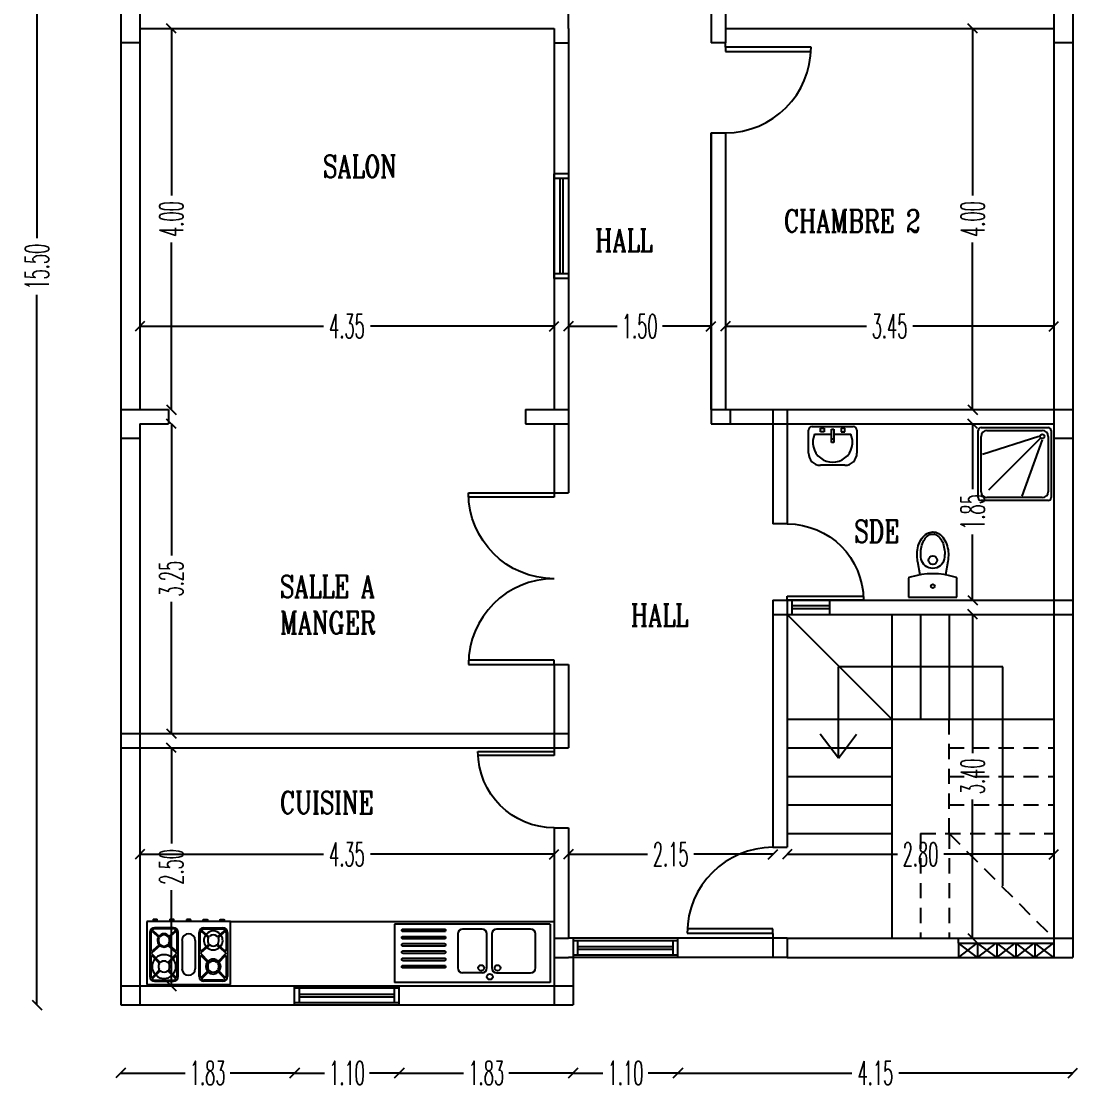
# Model space of a CAD drawing. Extents: x -110 to 3211, y -163 to 893.
# Drawn here: x 177.14 to 188.24, y 97.44 to 108.65 of the extents above; entities that cross this region are included whole.
import ezdxf

# ---------------------------------------------------------------- set-up
doc = ezdxf.new("R2010")
doc.units = 0
doc.header["$LTSCALE"] = 0.8
doc.header["$MEASUREMENT"] = 0
doc.linetypes.add('DASHED', pattern=[0.75, 0.5, -0.25])
doc.layers.get('0').update_dxf_attribs({"color": 5, "linetype": 'CONTINUOUS'})
doc.layers.get('DEFPOINTS').update_dxf_attribs({"linetype": 'CONTINUOUS'})
for name, color, linetype in [('DOOR', 3, 'CONTINUOUS'), ('DRAIN', 2, 'CONTINUOUS'), ('PIPE', 50, 'CONTINUOUS'), ('STR', 5, 'CONTINUOUS'), ('TEXT', 200, 'CONTINUOUS'), ('WALL', 6, 'CONTINUOUS'), ('WIN-PLN', 5, 'CONTINUOUS')]:
    doc.layers.add(name, color=color, linetype=linetype)
doc.styles.add('AYMAN-S', font='romant.shx', dxfattribs={"width": 0.7, "height": 0.15})
doc.styles.add('AYMOONY', font='romant.shx', dxfattribs={"width": 0.5})
doc.styles.add('ROMANT', font='ROMANC.SHX', dxfattribs={"width": 0.75})
doc.dimstyles.new('AYMAN-SIT', dxfattribs={"dimtxt": 0.25, "dimasz": 0.08, "dimexe": 0.18, "dimexo": 0.06, "dimgap": 0.05, "dimtad": 0, "dimzin": 1, "dimdsep": 46, "dimtxsty": 'AYMAN-S', "dimblk1": 'OBLIQUE', "dimblk2": 'OBLIQUE', "dimsah": 1, "dimcen": 0.09, "dimse1": 1, "dimse2": 1, "dimclrd": 256, "dimclre": 256, "dimclrt": 200, "dimadec": 0, "dimazin": 0, "dimtfac": 1, "dimtdec": 4, "dimtix": 1, "dimtmove": 0, "dimatfit": 3, "dimldrblk": 'OBLIQUE', "dimfxl": 1, "dimtolj": 1, "dimtzin": 0, "dimarcsym": 0})

# ---------------------------------------------------------------- blocks, each defined once
blk = doc.blocks.new('_OBLIQUE')
at = {"color": 0, "linetype": 'ByBlock'}
blk.add_line((-0.5, -0.5), (0.5, 0.5), dxfattribs=at)
blk = doc.blocks.new('*D49')
at = {"layer": 'DEFPOINTS', "color": 0, "ltscale": 0.8, "transparency": 16777216}
for p in [(178.388, 101.171), (182.74, 101.171), (178.388, 99.903)]:
    blk.add_point(p, dxfattribs=at)
at = {"layer": 'PIPE', "color": 7, "lineweight": -2, "ltscale": 0.8, "transparency": 16777216}
for p, q in [((178.388, 99.903), (180.318, 99.903)), ((182.74, 99.903), (180.81, 99.903))]:
    blk.add_line(p, q, dxfattribs=at)
at = {"layer": 'PIPE', "color": 7, "lineweight": -2, "ltscale": 0.8, "transparency": 16777216, "xscale": 0.1, "yscale": 0.1, "zscale": 0.1, "rotation": 180}
blk.add_blockref('_OBLIQUE', (178.388, 99.903), dxfattribs=at)
at = {"layer": 'PIPE', "color": 7, "lineweight": -2, "ltscale": 0.8, "transparency": 16777216, "xscale": 0.1, "yscale": 0.1, "zscale": 0.1}
blk.add_blockref('_OBLIQUE', (182.74, 99.903), dxfattribs=at)
at = {"layer": 'PIPE', "color": 7, "ltscale": 0.8, "transparency": 16777216, "insert": (180.564, 99.903), "char_height": 0.25, "attachment_point": 5, "style": 'AYMOONY'}
blk.add_mtext('\\A1;4.35', dxfattribs=at)
blk = doc.blocks.new('*D50')
at = {"layer": 'DEFPOINTS', "color": 0, "ltscale": 0.8, "transparency": 16777216}
for p in [(178.338, 101.021), (178.72, 101.021), (178.338, 98.521)]:
    blk.add_point(p, dxfattribs=at)
at = {"layer": 'PIPE', "color": 7, "lineweight": -2, "ltscale": 0.8, "transparency": 16777216}
for p, q in [((178.72, 101.021), (178.72, 100.015)), ((178.72, 98.521), (178.72, 99.528))]:
    blk.add_line(p, q, dxfattribs=at)
at = {"layer": 'PIPE', "color": 7, "lineweight": -2, "ltscale": 0.8, "transparency": 16777216, "xscale": 0.1, "yscale": 0.1, "zscale": 0.1}
for p, rotation in [((178.72, 101.021), 90), ((178.72, 98.521), 270)]:
    blk.add_blockref('_OBLIQUE', p, dxfattribs=dict(at, rotation=rotation))
at = {"layer": 'PIPE', "color": 7, "ltscale": 0.8, "transparency": 16777216, "insert": (178.72, 99.771), "char_height": 0.25, "attachment_point": 5, "rotation": 90, "style": 'AYMOONY'}
blk.add_mtext('\\A1;2.50', dxfattribs=at)
blk = doc.blocks.new('*D52')
at = {"layer": 'DEFPOINTS', "color": 0, "ltscale": 0.8, "transparency": 16777216}
for p in [(177.308, 113.821), (178.188, 113.821), (178.188, 98.321)]:
    blk.add_point(p, dxfattribs=at)
at = {"layer": 'PIPE', "color": 7, "lineweight": -2, "ltscale": 0.8, "transparency": 16777216}
for p, q in [((177.308, 113.821), (177.308, 106.369)), ((177.308, 98.321), (177.308, 105.774))]:
    blk.add_line(p, q, dxfattribs=at)
at = {"layer": 'PIPE', "color": 7, "lineweight": -2, "ltscale": 0.8, "transparency": 16777216, "xscale": 0.1, "yscale": 0.1, "zscale": 0.1}
for p, rotation in [((177.308, 113.821), 90), ((177.308, 98.321), 270)]:
    blk.add_blockref('_OBLIQUE', p, dxfattribs=dict(at, rotation=rotation))
at = {"layer": 'PIPE', "color": 7, "ltscale": 0.8, "transparency": 16777216, "insert": (177.308, 106.071), "char_height": 0.25, "attachment_point": 5, "rotation": 90, "style": 'AYMOONY'}
blk.add_mtext('\\A1;15.50', dxfattribs=at)
blk = doc.blocks.new('*D53')
at = {"layer": 'DEFPOINTS', "color": 0, "ltscale": 0.8, "transparency": 16777216}
for p in [(188.188, 114.62), (178.188, 99.996), (188.188, 99.996)]:
    blk.add_point(p, dxfattribs=at)
at = {"layer": 'PIPE', "color": 7, "lineweight": -2, "ltscale": 0.8, "transparency": 16777216}
for p, q in [((178.188, 114.62), (182.891, 114.62)), ((188.188, 114.62), (183.485, 114.62))]:
    blk.add_line(p, q, dxfattribs=at)
at = {"layer": 'PIPE', "color": 7, "lineweight": -2, "ltscale": 0.8, "transparency": 16777216, "xscale": 0.1, "yscale": 0.1, "zscale": 0.1, "rotation": 180}
blk.add_blockref('_OBLIQUE', (178.188, 114.62), dxfattribs=at)
at = {"layer": 'PIPE', "color": 7, "lineweight": -2, "ltscale": 0.8, "transparency": 16777216, "xscale": 0.1, "yscale": 0.1, "zscale": 0.1}
blk.add_blockref('_OBLIQUE', (188.188, 114.62), dxfattribs=at)
at = {"layer": 'PIPE', "color": 7, "ltscale": 0.8, "transparency": 16777216, "insert": (183.188, 114.62), "char_height": 0.25, "attachment_point": 5, "style": 'AYMOONY'}
blk.add_mtext('\\A1;10.00', dxfattribs=at)
blk = doc.blocks.new('D')
at = {"layer": 'DOOR', "color": 3}
for p, q in [((0, 1), (0, 0)), ((0.05, 0), (0.05, 0.999)), ((0, 0), (0.05, 0))]:
    blk.add_line(p, q, dxfattribs=at)
blk.add_arc((0, 0), 1, 0, 90, dxfattribs=at)
blk = doc.blocks.new('*D54')
at = {"layer": 'DEFPOINTS', "color": 0, "ltscale": 0.8, "transparency": 16777216}
for p in [(178.72, 108.571), (178.72, 108.571), (178.72, 104.571)]:
    blk.add_point(p, dxfattribs=at)
at = {"layer": 'PIPE', "color": 7, "lineweight": -2, "ltscale": 0.8, "transparency": 16777216}
for p, q in [((178.72, 108.571), (178.72, 106.818)), ((178.72, 104.571), (178.72, 106.325))]:
    blk.add_line(p, q, dxfattribs=at)
at = {"layer": 'PIPE', "color": 7, "lineweight": -2, "ltscale": 0.8, "transparency": 16777216, "xscale": 0.1, "yscale": 0.1, "zscale": 0.1}
for p, rotation in [((178.72, 108.571), 90), ((178.72, 104.571), 270)]:
    blk.add_blockref('_OBLIQUE', p, dxfattribs=dict(at, rotation=rotation))
at = {"layer": 'PIPE', "color": 7, "ltscale": 0.8, "transparency": 16777216, "insert": (178.72, 106.571), "char_height": 0.25, "attachment_point": 5, "rotation": 90, "style": 'AYMOONY'}
blk.add_mtext('\\A1;4.00', dxfattribs=at)
blk = doc.blocks.new('*D55')
at = {"layer": 'DEFPOINTS', "color": 0, "ltscale": 0.8, "transparency": 16777216}
for p in [(184.538, 105.824), (187.988, 105.824), (187.988, 105.446)]:
    blk.add_point(p, dxfattribs=at)
at = {"layer": 'PIPE', "color": 7, "lineweight": -2, "ltscale": 0.8, "transparency": 16777216}
for p, q in [((184.538, 105.446), (186.02, 105.446)), ((187.988, 105.446), (186.507, 105.446))]:
    blk.add_line(p, q, dxfattribs=at)
at = {"layer": 'PIPE', "color": 7, "lineweight": -2, "ltscale": 0.8, "transparency": 16777216, "xscale": 0.1, "yscale": 0.1, "zscale": 0.1, "rotation": 180}
blk.add_blockref('_OBLIQUE', (184.538, 105.446), dxfattribs=at)
at = {"layer": 'PIPE', "color": 7, "lineweight": -2, "ltscale": 0.8, "transparency": 16777216, "xscale": 0.1, "yscale": 0.1, "zscale": 0.1}
blk.add_blockref('_OBLIQUE', (187.988, 105.446), dxfattribs=at)
at = {"layer": 'PIPE', "color": 7, "ltscale": 0.8, "transparency": 16777216, "insert": (186.263, 105.446), "char_height": 0.25, "attachment_point": 5, "style": 'AYMOONY'}
blk.add_mtext('\\A1;3.45', dxfattribs=at)
blk = doc.blocks.new('*D56')
at = {"layer": 'DEFPOINTS', "color": 0, "ltscale": 0.8, "transparency": 16777216}
for p in [(187.135, 108.571), (187.988, 108.571), (188.038, 104.571)]:
    blk.add_point(p, dxfattribs=at)
at = {"layer": 'PIPE', "color": 7, "lineweight": -2, "ltscale": 0.8, "transparency": 16777216}
for p, q in [((187.135, 108.571), (187.135, 106.818)), ((187.135, 104.571), (187.135, 106.325))]:
    blk.add_line(p, q, dxfattribs=at)
at = {"layer": 'PIPE', "color": 7, "lineweight": -2, "ltscale": 0.8, "transparency": 16777216, "xscale": 0.1, "yscale": 0.1, "zscale": 0.1}
for p, rotation in [((187.135, 108.571), 90), ((187.135, 104.571), 270)]:
    blk.add_blockref('_OBLIQUE', p, dxfattribs=dict(at, rotation=rotation))
at = {"layer": 'PIPE', "color": 7, "ltscale": 0.8, "transparency": 16777216, "insert": (187.135, 106.571), "char_height": 0.25, "attachment_point": 5, "rotation": 90, "style": 'AYMOONY'}
blk.add_mtext('\\A1;4.00', dxfattribs=at)
blk = doc.blocks.new('*D58')
at = {"layer": 'DEFPOINTS', "color": 0, "ltscale": 0.8, "transparency": 16777216}
for p in [(182.89, 105.446), (182.89, 105.446), (184.388, 105.446)]:
    blk.add_point(p, dxfattribs=at)
at = {"layer": 'PIPE', "color": 7, "lineweight": -2, "ltscale": 0.8, "transparency": 16777216}
for p, q in [((182.89, 105.446), (183.402, 105.446)), ((184.388, 105.446), (183.877, 105.446))]:
    blk.add_line(p, q, dxfattribs=at)
at = {"layer": 'PIPE', "color": 7, "lineweight": -2, "ltscale": 0.8, "transparency": 16777216, "xscale": 0.1, "yscale": 0.1, "zscale": 0.1, "rotation": 180}
blk.add_blockref('_OBLIQUE', (182.89, 105.446), dxfattribs=at)
at = {"layer": 'PIPE', "color": 7, "lineweight": -2, "ltscale": 0.8, "transparency": 16777216, "xscale": 0.1, "yscale": 0.1, "zscale": 0.1}
blk.add_blockref('_OBLIQUE', (184.388, 105.446), dxfattribs=at)
at = {"layer": 'PIPE', "color": 7, "ltscale": 0.8, "transparency": 16777216, "insert": (183.639, 105.446), "char_height": 0.25, "attachment_point": 5, "style": 'AYMOONY'}
blk.add_mtext('\\A1;1.50', dxfattribs=at)
blk = doc.blocks.new('*D60')
at = {"layer": 'DEFPOINTS', "color": 0, "ltscale": 0.8, "transparency": 16777216}
for p in [(178.388, 105.446), (178.388, 105.446), (182.74, 105.446)]:
    blk.add_point(p, dxfattribs=at)
at = {"layer": 'PIPE', "color": 7, "lineweight": -2, "ltscale": 0.8, "transparency": 16777216}
for p, q in [((178.388, 105.446), (180.318, 105.446)), ((182.74, 105.446), (180.81, 105.446))]:
    blk.add_line(p, q, dxfattribs=at)
at = {"layer": 'PIPE', "color": 7, "lineweight": -2, "ltscale": 0.8, "transparency": 16777216, "xscale": 0.1, "yscale": 0.1, "zscale": 0.1, "rotation": 180}
blk.add_blockref('_OBLIQUE', (178.388, 105.446), dxfattribs=at)
at = {"layer": 'PIPE', "color": 7, "lineweight": -2, "ltscale": 0.8, "transparency": 16777216, "xscale": 0.1, "yscale": 0.1, "zscale": 0.1}
blk.add_blockref('_OBLIQUE', (182.74, 105.446), dxfattribs=at)
at = {"layer": 'PIPE', "color": 7, "ltscale": 0.8, "transparency": 16777216, "insert": (180.564, 105.446), "char_height": 0.25, "attachment_point": 5, "style": 'AYMOONY'}
blk.add_mtext('\\A1;4.35', dxfattribs=at)
blk = doc.blocks.new('*D61')
at = {"layer": 'DEFPOINTS', "color": 0, "ltscale": 0.8, "transparency": 16777216}
for p in [(187.122, 104.421), (187.135, 102.571), (187.184, 102.571)]:
    blk.add_point(p, dxfattribs=at)
at = {"layer": 'PIPE', "color": 7, "lineweight": -2, "ltscale": 0.8, "transparency": 16777216}
for p, q in [((187.135, 104.421), (187.135, 103.734)), ((187.135, 102.571), (187.135, 103.259))]:
    blk.add_line(p, q, dxfattribs=at)
at = {"layer": 'PIPE', "color": 7, "lineweight": -2, "ltscale": 0.8, "transparency": 16777216, "xscale": 0.1, "yscale": 0.1, "zscale": 0.1}
for p, rotation in [((187.135, 104.421), 90), ((187.135, 102.571), 270)]:
    blk.add_blockref('_OBLIQUE', p, dxfattribs=dict(at, rotation=rotation))
at = {"layer": 'PIPE', "color": 7, "ltscale": 0.8, "transparency": 16777216, "insert": (187.135, 103.496), "char_height": 0.25, "attachment_point": 5, "rotation": 90, "style": 'AYMOONY'}
blk.add_mtext('\\A1;1.85', dxfattribs=at)
blk = doc.blocks.new('*D62')
at = {"layer": 'DEFPOINTS', "color": 0, "ltscale": 0.8, "transparency": 16777216}
for p in [(182.89, 99.903), (185.038, 99.903), (185.038, 99.903)]:
    blk.add_point(p, dxfattribs=at)
at = {"layer": 'PIPE', "color": 7, "lineweight": -2, "ltscale": 0.8, "transparency": 16777216}
for p, q in [((182.89, 99.903), (183.721, 99.903)), ((185.038, 99.903), (184.207, 99.903))]:
    blk.add_line(p, q, dxfattribs=at)
at = {"layer": 'PIPE', "color": 7, "lineweight": -2, "ltscale": 0.8, "transparency": 16777216, "xscale": 0.1, "yscale": 0.1, "zscale": 0.1, "rotation": 180}
blk.add_blockref('_OBLIQUE', (182.89, 99.903), dxfattribs=at)
at = {"layer": 'PIPE', "color": 7, "lineweight": -2, "ltscale": 0.8, "transparency": 16777216, "xscale": 0.1, "yscale": 0.1, "zscale": 0.1}
blk.add_blockref('_OBLIQUE', (185.038, 99.903), dxfattribs=at)
at = {"layer": 'PIPE', "color": 7, "ltscale": 0.8, "transparency": 16777216, "insert": (183.964, 99.903), "char_height": 0.25, "attachment_point": 5, "style": 'AYMOONY'}
blk.add_mtext('\\A1;2.15', dxfattribs=at)
blk = doc.blocks.new('*D72')
at = {"layer": 'DEFPOINTS', "color": 0, "ltscale": 0.8, "transparency": 16777216}
for p in [(178.388, 104.421), (178.388, 101.171), (178.72, 101.171)]:
    blk.add_point(p, dxfattribs=at)
at = {"layer": 'PIPE', "color": 7, "lineweight": -2, "ltscale": 0.8, "transparency": 16777216}
for p, q in [((178.72, 104.421), (178.72, 103.04)), ((178.72, 101.171), (178.72, 102.553))]:
    blk.add_line(p, q, dxfattribs=at)
at = {"layer": 'PIPE', "color": 7, "lineweight": -2, "ltscale": 0.8, "transparency": 16777216, "xscale": 0.1, "yscale": 0.1, "zscale": 0.1}
for p, rotation in [((178.72, 104.421), 90), ((178.72, 101.171), 270)]:
    blk.add_blockref('_OBLIQUE', p, dxfattribs=dict(at, rotation=rotation))
at = {"layer": 'PIPE', "color": 7, "ltscale": 0.8, "transparency": 16777216, "insert": (178.72, 102.796), "char_height": 0.25, "attachment_point": 5, "rotation": 90, "style": 'AYMOONY'}
blk.add_mtext('\\A1;3.25', dxfattribs=at)
blk = doc.blocks.new('*D74')
at = {"layer": 'DEFPOINTS', "color": 0, "ltscale": 0.8, "transparency": 16777216}
for p in [(186.888, 102.421), (187.135, 102.421), (186.888, 99.021)]:
    blk.add_point(p, dxfattribs=at)
at = {"layer": 'PIPE', "color": 7, "lineweight": -2, "ltscale": 0.8, "transparency": 16777216}
for p, q in [((187.135, 102.421), (187.135, 100.965)), ((187.135, 99.021), (187.135, 100.478))]:
    blk.add_line(p, q, dxfattribs=at)
at = {"layer": 'PIPE', "color": 7, "lineweight": -2, "ltscale": 0.8, "transparency": 16777216, "xscale": 0.1, "yscale": 0.1, "zscale": 0.1}
for p, rotation in [((187.135, 102.421), 90), ((187.135, 99.021), 270)]:
    blk.add_blockref('_OBLIQUE', p, dxfattribs=dict(at, rotation=rotation))
at = {"layer": 'PIPE', "color": 7, "ltscale": 0.8, "transparency": 16777216, "insert": (187.135, 100.721), "char_height": 0.25, "attachment_point": 5, "rotation": 90, "style": 'AYMOONY'}
blk.add_mtext('\\A1;3.40', dxfattribs=at)
blk = doc.blocks.new('*D75')
at = {"layer": 'DEFPOINTS', "color": 0, "ltscale": 0.8, "transparency": 16777216}
for p in [(185.188, 99.976), (187.988, 99.976), (187.988, 99.903)]:
    blk.add_point(p, dxfattribs=at)
at = {"layer": 'PIPE', "color": 7, "lineweight": -2, "ltscale": 0.8, "transparency": 16777216}
for p, q in [((185.188, 99.903), (186.345, 99.903)), ((187.988, 99.903), (186.832, 99.903))]:
    blk.add_line(p, q, dxfattribs=at)
at = {"layer": 'PIPE', "color": 7, "lineweight": -2, "ltscale": 0.8, "transparency": 16777216, "xscale": 0.1, "yscale": 0.1, "zscale": 0.1, "rotation": 180}
blk.add_blockref('_OBLIQUE', (185.188, 99.903), dxfattribs=at)
at = {"layer": 'PIPE', "color": 7, "lineweight": -2, "ltscale": 0.8, "transparency": 16777216, "xscale": 0.1, "yscale": 0.1, "zscale": 0.1}
blk.add_blockref('_OBLIQUE', (187.988, 99.903), dxfattribs=at)
at = {"layer": 'PIPE', "color": 7, "ltscale": 0.8, "transparency": 16777216, "insert": (186.588, 99.903), "char_height": 0.25, "attachment_point": 5, "style": 'AYMOONY'}
blk.add_mtext('\\A1;2.80', dxfattribs=at)
blk = doc.blocks.new('*D82')
at = {"layer": 'DEFPOINTS', "color": 0, "ltscale": 0.8, "transparency": 16777216}
for p in [(178.188, 98.321), (180.014, 98.321), (180.014, 97.607)]:
    blk.add_point(p, dxfattribs=at)
at = {"layer": 'PIPE', "color": 7, "lineweight": -2, "ltscale": 0.8, "transparency": 16777216}
for p, q in [((178.188, 97.607), (178.864, 97.607)), ((180.014, 97.607), (179.339, 97.607))]:
    blk.add_line(p, q, dxfattribs=at)
at = {"layer": 'PIPE', "color": 7, "lineweight": -2, "ltscale": 0.8, "transparency": 16777216, "xscale": 0.1, "yscale": 0.1, "zscale": 0.1, "rotation": 180}
blk.add_blockref('_OBLIQUE', (178.188, 97.607), dxfattribs=at)
at = {"layer": 'PIPE', "color": 7, "lineweight": -2, "ltscale": 0.8, "transparency": 16777216, "xscale": 0.1, "yscale": 0.1, "zscale": 0.1}
blk.add_blockref('_OBLIQUE', (180.014, 97.607), dxfattribs=at)
at = {"layer": 'PIPE', "color": 7, "ltscale": 0.8, "transparency": 16777216, "insert": (179.101, 97.607), "char_height": 0.25, "attachment_point": 5, "style": 'AYMOONY'}
blk.add_mtext('\\A1;1.83', dxfattribs=at)
blk = doc.blocks.new('*D83')
at = {"layer": 'DEFPOINTS', "color": 0, "ltscale": 0.8, "transparency": 16777216}
for p in [(180.014, 98.321), (181.114, 98.321), (181.114, 97.607)]:
    blk.add_point(p, dxfattribs=at)
at = {"layer": 'PIPE', "color": 7, "lineweight": -2, "ltscale": 0.8, "transparency": 16777216}
for p, q in [((180.014, 97.607), (180.327, 97.607)), ((181.114, 97.607), (180.802, 97.607))]:
    blk.add_line(p, q, dxfattribs=at)
at = {"layer": 'PIPE', "color": 7, "lineweight": -2, "ltscale": 0.8, "transparency": 16777216, "xscale": 0.1, "yscale": 0.1, "zscale": 0.1, "rotation": 180}
blk.add_blockref('_OBLIQUE', (180.014, 97.607), dxfattribs=at)
at = {"layer": 'PIPE', "color": 7, "lineweight": -2, "ltscale": 0.8, "transparency": 16777216, "xscale": 0.1, "yscale": 0.1, "zscale": 0.1}
blk.add_blockref('_OBLIQUE', (181.114, 97.607), dxfattribs=at)
at = {"layer": 'PIPE', "color": 7, "ltscale": 0.8, "transparency": 16777216, "insert": (180.564, 97.607), "char_height": 0.25, "attachment_point": 5, "style": 'AYMOONY'}
blk.add_mtext('\\A1;1.10', dxfattribs=at)
blk = doc.blocks.new('*D84')
at = {"layer": 'DEFPOINTS', "color": 0, "ltscale": 0.8, "transparency": 16777216}
for p in [(181.114, 98.321), (182.94, 98.321), (182.94, 97.607)]:
    blk.add_point(p, dxfattribs=at)
at = {"layer": 'PIPE', "color": 7, "lineweight": -2, "ltscale": 0.8, "transparency": 16777216}
for p, q in [((181.114, 97.607), (181.789, 97.607)), ((182.94, 97.607), (182.264, 97.607))]:
    blk.add_line(p, q, dxfattribs=at)
at = {"layer": 'PIPE', "color": 7, "lineweight": -2, "ltscale": 0.8, "transparency": 16777216, "xscale": 0.1, "yscale": 0.1, "zscale": 0.1, "rotation": 180}
blk.add_blockref('_OBLIQUE', (181.114, 97.607), dxfattribs=at)
at = {"layer": 'PIPE', "color": 7, "lineweight": -2, "ltscale": 0.8, "transparency": 16777216, "xscale": 0.1, "yscale": 0.1, "zscale": 0.1}
blk.add_blockref('_OBLIQUE', (182.94, 97.607), dxfattribs=at)
at = {"layer": 'PIPE', "color": 7, "ltscale": 0.8, "transparency": 16777216, "insert": (182.027, 97.607), "char_height": 0.25, "attachment_point": 5, "style": 'AYMOONY'}
blk.add_mtext('\\A1;1.83', dxfattribs=at)
blk = doc.blocks.new('*D85')
at = {"layer": 'DEFPOINTS', "color": 0, "ltscale": 0.8, "transparency": 16777216}
for p in [(184.04, 98.821), (182.94, 98.321), (184.04, 97.607)]:
    blk.add_point(p, dxfattribs=at)
at = {"layer": 'PIPE', "color": 7, "lineweight": -2, "ltscale": 0.8, "transparency": 16777216}
for p, q in [((182.94, 97.607), (183.252, 97.607)), ((184.04, 97.607), (183.727, 97.607))]:
    blk.add_line(p, q, dxfattribs=at)
at = {"layer": 'PIPE', "color": 7, "lineweight": -2, "ltscale": 0.8, "transparency": 16777216, "xscale": 0.1, "yscale": 0.1, "zscale": 0.1, "rotation": 180}
blk.add_blockref('_OBLIQUE', (182.94, 97.607), dxfattribs=at)
at = {"layer": 'PIPE', "color": 7, "lineweight": -2, "ltscale": 0.8, "transparency": 16777216, "xscale": 0.1, "yscale": 0.1, "zscale": 0.1}
blk.add_blockref('_OBLIQUE', (184.04, 97.607), dxfattribs=at)
at = {"layer": 'PIPE', "color": 7, "ltscale": 0.8, "transparency": 16777216, "insert": (183.49, 97.607), "char_height": 0.25, "attachment_point": 5, "style": 'AYMOONY'}
blk.add_mtext('\\A1;1.10', dxfattribs=at)
blk = doc.blocks.new('*D86')
at = {"layer": 'DEFPOINTS', "color": 0, "ltscale": 0.8, "transparency": 16777216}
for p in [(184.04, 98.821), (188.188, 98.821), (188.188, 97.607)]:
    blk.add_point(p, dxfattribs=at)
at = {"layer": 'PIPE', "color": 7, "lineweight": -2, "ltscale": 0.8, "transparency": 16777216}
for p, q in [((184.04, 97.607), (185.868, 97.607)), ((188.188, 97.607), (186.36, 97.607))]:
    blk.add_line(p, q, dxfattribs=at)
at = {"layer": 'PIPE', "color": 7, "lineweight": -2, "ltscale": 0.8, "transparency": 16777216, "xscale": 0.1, "yscale": 0.1, "zscale": 0.1, "rotation": 180}
blk.add_blockref('_OBLIQUE', (184.04, 97.607), dxfattribs=at)
at = {"layer": 'PIPE', "color": 7, "lineweight": -2, "ltscale": 0.8, "transparency": 16777216, "xscale": 0.1, "yscale": 0.1, "zscale": 0.1}
blk.add_blockref('_OBLIQUE', (188.188, 97.607), dxfattribs=at)
at = {"layer": 'PIPE', "color": 7, "ltscale": 0.8, "transparency": 16777216, "insert": (186.114, 97.607), "char_height": 0.25, "attachment_point": 5, "style": 'AYMOONY'}
blk.add_mtext('\\A1;4.15', dxfattribs=at)

msp = doc.modelspace()

# ---------------------------------------------------------------- linework, layer by layer
for p, q in [((185.41, 104.113), (185.41, 104.355)), ((185.449, 104.394), (185.882, 104.394)), ((185.474, 104.313), (185.653, 104.313)), ((185.538, 104.339), (185.538, 104.377)), ((185.538, 104.377), (185.576, 104.377)), ((185.576, 104.339), (185.538, 104.339)), ((185.576, 104.377), (185.576, 104.339)), ((185.653, 104.364), (185.678, 104.364)), ((185.653, 104.224), (185.653, 104.364)), ((185.678, 104.364), (185.678, 104.224)), ((185.678, 104.313), (185.857, 104.313)), ((185.793, 104.377), (185.755, 104.377)), ((185.755, 104.377), (185.755, 104.339)), ((185.755, 104.339), (185.793, 104.339)), ((185.793, 104.339), (185.793, 104.377)), ((185.92, 104.355), (185.92, 104.113)), ((187.194, 103.647), (187.194, 104.351)), ((187.224, 104.382), (187.928, 104.382)), ((187.286, 104.351), (187.867, 104.351)), ((187.959, 104.351), (187.959, 103.647)), ((185.678, 104.262), (185.653, 104.262)), ((185.678, 104.224), (185.653, 104.224)), ((187.224, 103.708), (187.224, 104.29)), ((187.829, 104.29), (187.24, 104.099)), ((187.844, 104.267), (187.301, 103.724)), ((187.867, 104.252), (187.653, 103.663)), ((187.928, 104.29), (187.928, 103.708)), ((185.793, 103.986), (185.538, 103.986)), ((187.867, 103.647), (187.286, 103.647)), ((187.928, 103.617), (187.224, 103.617)), ((186.558, 102.977), (186.582, 102.835)), ((186.874, 102.977), (186.85, 102.835)), ((186.461, 102.794), (186.461, 102.602)), ((186.971, 102.602), (186.971, 102.794)), ((186.461, 102.602), (186.971, 102.602)), ((178.461, 99.197), (178.461, 98.537)), ((179.341, 99.197), (178.461, 99.197)), ((179.341, 99.197), (182.74, 99.197)), ((179.341, 98.537), (179.341, 99.197)), ((182.697, 99.169), (181.065, 99.169)), ((181.065, 99.169), (181.065, 98.557)), ((182.697, 99.169), (182.697, 98.557)), ((178.494, 99.081), (178.494, 98.619)), ((178.505, 99.08), (178.505, 98.903)), ((178.524, 99.089), (178.586, 99.034)), ((178.527, 99.101), (178.591, 99.044)), ((178.752, 99.12), (178.534, 99.12)), ((178.742, 99.131), (178.544, 99.131)), ((178.694, 99.029), (178.762, 99.089)), ((178.695, 99.044), (178.759, 99.101)), ((178.78, 98.903), (178.78, 99.08)), ((178.791, 98.619), (178.791, 99.081)), ((179.011, 98.619), (179.011, 99.081)), ((179.022, 98.903), (179.022, 99.08)), ((179.103, 99.034), (179.041, 99.089)), ((179.108, 99.044), (179.044, 99.101)), ((179.051, 99.12), (179.269, 99.12)), ((179.061, 99.131), (179.259, 99.131)), ((179.276, 99.101), (179.212, 99.044)), ((179.279, 99.089), (179.217, 99.034)), ((179.297, 99.08), (179.297, 98.903)), ((179.308, 99.081), (179.308, 98.619)), ((181.728, 99.067), (181.728, 98.71)), ((181.983, 99.118), (181.779, 99.118)), ((182.034, 98.71), (182.034, 99.067)), ((182.085, 99.067), (182.085, 98.71)), ((182.493, 99.118), (182.136, 99.118)), ((182.544, 98.71), (182.544, 99.067)), ((178.6, 98.947), (178.516, 98.873)), ((178.591, 98.953), (178.524, 98.894)), ((178.77, 98.873), (178.685, 98.947)), ((178.762, 98.894), (178.695, 98.953)), ((178.832, 98.999), (178.832, 98.702)), ((178.971, 98.999), (178.971, 98.702)), ((179.033, 98.873), (179.117, 98.947)), ((179.041, 98.894), (179.108, 98.953)), ((179.202, 98.947), (179.287, 98.873)), ((179.212, 98.953), (179.279, 98.894)), ((178.505, 98.824), (178.505, 98.624)), ((178.515, 98.857), (178.595, 98.773)), ((178.524, 98.831), (178.589, 98.764)), ((178.691, 98.773), (178.771, 98.857)), ((178.697, 98.764), (178.762, 98.831)), ((178.78, 98.624), (178.78, 98.824)), ((179.022, 98.624), (179.022, 98.824)), ((179.112, 98.773), (179.032, 98.857)), ((179.106, 98.764), (179.041, 98.831)), ((179.288, 98.857), (179.208, 98.773)), ((179.279, 98.831), (179.214, 98.764)), ((179.297, 98.824), (179.297, 98.624)), ((178.595, 98.674), (178.523, 98.599)), ((178.589, 98.684), (178.524, 98.616)), ((178.762, 98.599), (178.691, 98.674)), ((178.762, 98.616), (178.697, 98.684)), ((179.041, 98.616), (179.106, 98.684)), ((179.042, 98.602), (179.112, 98.674)), ((179.208, 98.674), (179.277, 98.602)), ((179.214, 98.684), (179.279, 98.616)), ((181.983, 98.659), (181.779, 98.659)), ((182.136, 98.659), (182.493, 98.659)), ((178.461, 98.537), (179.341, 98.537)), ((178.531, 98.581), (178.754, 98.581)), ((178.544, 98.57), (178.742, 98.57)), ((179.259, 98.581), (179.061, 98.581)), ((179.259, 98.57), (179.061, 98.57)), ((182.697, 98.557), (181.065, 98.557))]:
    msp.add_line(p, q)
for points in [[(186.558, 102.977, -0.118499), (186.565, 103.141, -0.081032), (186.6, 103.216, -0.107012), (186.657, 103.27, -0.137195), (186.716, 103.287, -0.137195), (186.776, 103.27, -0.107012), (186.833, 103.216, -0.081032), (186.868, 103.141, -0.118499), (186.874, 102.977, -0.069003)], [(178.571, 99.202), (178.571, 99.213, 0.414214), (178.566, 99.219), (178.533, 99.219, 0.414214), (178.527, 99.213), (178.527, 99.202)], [(178.747, 99.202), (178.747, 99.213, 0.414214), (178.742, 99.219), (178.709, 99.219, 0.414214), (178.703, 99.213), (178.703, 99.202)], [(178.923, 99.202), (178.923, 99.213, 0.414214), (178.918, 99.219), (178.885, 99.219, 0.414214), (178.879, 99.213), (178.879, 99.202)], [(179.055, 99.202), (179.055, 99.213, -0.414214), (179.061, 99.219), (179.094, 99.219, -0.414214), (179.099, 99.213), (179.099, 99.202)], [(179.231, 99.202), (179.231, 99.213, -0.414214), (179.237, 99.219), (179.27, 99.219, -0.414214), (179.275, 99.213), (179.275, 99.202)]]:
    msp.add_lwpolyline(points, format="xyb")
for points in [[(186.596, 103.002, -0.118499), (186.602, 103.148, -0.081032), (186.632, 103.212, -0.107012), (186.677, 103.254, -0.137195), (186.716, 103.265, -0.137195), (186.755, 103.254, -0.107012), (186.8, 103.212, -0.081032), (186.83, 103.148, -0.118499), (186.836, 103.002, -0.820787)], [(181.151, 99.092, -0.414214), (181.141, 99.102), (181.141, 99.107, -0.414214), (181.151, 99.118), (181.59, 99.118, -0.414214), (181.6, 99.107), (181.6, 99.102, -0.414214), (181.59, 99.092)], [(181.151, 99.016, -0.414214), (181.141, 99.026), (181.141, 99.031, -0.414214), (181.151, 99.041), (181.59, 99.041, -0.414214), (181.6, 99.031), (181.6, 99.026, -0.414214), (181.59, 99.016)], [(181.151, 98.939, -0.414214), (181.141, 98.949), (181.141, 98.954, -0.414214), (181.151, 98.965), (181.59, 98.965, -0.414214), (181.6, 98.954), (181.6, 98.949, -0.414214), (181.59, 98.939)], [(181.151, 98.863, -0.414214), (181.141, 98.873), (181.141, 98.878, -0.414214), (181.151, 98.888), (181.59, 98.888, -0.414214), (181.6, 98.878), (181.6, 98.873, -0.414214), (181.59, 98.863)], [(181.151, 98.786, -0.414214), (181.141, 98.796), (181.141, 98.801, -0.414214), (181.151, 98.812), (181.59, 98.812, -0.414214), (181.6, 98.801), (181.6, 98.796, -0.414214), (181.59, 98.786)], [(181.151, 98.71, -0.414214), (181.141, 98.72), (181.141, 98.725, -0.414214), (181.151, 98.735), (181.59, 98.735, -0.414214), (181.6, 98.725), (181.6, 98.72, -0.414214), (181.59, 98.71)]]:
    msp.add_lwpolyline(points, format="xyb", close=True)
for points in [[(178.527, 99.202), (178.571, 99.202)], [(178.538, 99.202), (178.538, 99.197)], [(178.56, 99.202), (178.56, 99.197)], [(178.703, 99.202), (178.747, 99.202)], [(178.714, 99.202), (178.714, 99.197)], [(178.736, 99.202), (178.736, 99.197)], [(178.879, 99.202), (178.923, 99.202)], [(178.89, 99.202), (178.89, 99.197)], [(178.912, 99.202), (178.912, 99.197)], [(179.099, 99.202), (179.055, 99.202)], [(179.066, 99.202), (179.066, 99.197)], [(179.088, 99.202), (179.088, 99.197)], [(179.275, 99.202), (179.231, 99.202)], [(179.242, 99.202), (179.242, 99.197)], [(179.264, 99.202), (179.264, 99.197)]]:
    msp.add_lwpolyline(points)
for centre, radius in [((187.867, 104.29), 0.023), ((186.718, 102.99), 0.045), ((186.718, 102.717), 0.02), ((181.973, 98.71), 0.0306), ((182.146, 98.71), 0.0306), ((182.064, 98.618), 0.0306)]:
    msp.add_circle(centre, radius)
for centre, radius, start, end in [((185.449, 104.355), 0.0382, 90, 180), ((185.665, 104.228), 0.209, 156.067, 23.933), ((185.882, 104.355), 0.0382, 0, 90), ((187.224, 104.351), 0.0306, 90, 180), ((187.286, 104.29), 0.0612, 90, 180), ((187.867, 104.29), 0.0612, 0, 90), ((187.928, 104.351), 0.0306, 0, 90), ((185.538, 104.113), 0.127, 180, 270), ((185.793, 104.113), 0.127, 270, 0), ((187.224, 103.647), 0.0306, 180, 270), ((187.286, 103.708), 0.0612, 180, 270), ((187.867, 103.708), 0.0612, 270, 0), ((187.928, 103.647), 0.0306, 270, 0), ((186.48, 102.794), 0.0185, 90.0033, 180.0033), ((186.716, 102.059), 0.789, 72.57, 107.4367), ((186.953, 102.794), 0.0185, 0.0033, 90.0033), ((178.544, 99.081), 0.0495, 90, 180), ((178.516, 99.08), 0.011, 48.7535, 180), ((178.534, 99.109), 0.011, 90, 228.7535), ((178.643, 98.999), 0.0696, 41.2465, 138.7535), ((178.598, 99.052), 0.011, 228.7535, 309.6808), ((178.643, 98.999), 0.0588, 50.3192, 129.6808), ((178.687, 99.052), 0.011, 230.3192, 311.2465), ((178.742, 99.081), 0.0495, 0, 90), ((178.752, 99.109), 0.011, 311.2465, 90), ((178.769, 99.08), 0.011, 0, 131.2465), ((178.901, 98.999), 0.0696, 360, 180), ((179.061, 99.081), 0.0495, 90, 180), ((179.033, 99.08), 0.011, 48.7535, 180), ((179.051, 99.109), 0.011, 90, 228.7535), ((179.16, 98.999), 0.099, 145.1329, 221.2465), ((179.16, 98.999), 0.099, 41.2465, 138.7535), ((179.115, 99.052), 0.011, 228.7535, 309.6808), ((179.16, 98.999), 0.0588, 50.3192, 129.6808), ((179.204, 99.052), 0.011, 230.3192, 311.2465), ((179.16, 98.999), 0.099, 318.7535, 34.8671), ((179.259, 99.081), 0.0495, 0, 90), ((179.269, 99.109), 0.011, 311.2465, 90), ((179.286, 99.08), 0.011, 0, 131.2465), ((181.779, 99.067), 0.051, 90, 180), ((181.983, 99.067), 0.051, 0, 90), ((182.136, 99.067), 0.051, 90, 180), ((182.493, 99.067), 0.051, 0, 90), ((178.643, 98.999), 0.0696, 147.851, 221.2465), ((178.643, 98.999), 0.0588, 157.137, 212.1738), ((178.579, 99.026), 0.011, 337.137, 48.7535), ((178.584, 98.962), 0.011, 311.2465, 32.1738), ((178.643, 98.999), 0.0696, 230.3439, 309.6561), ((178.608, 98.939), 0.011, 59.6299, 131.2465), ((178.643, 98.999), 0.0588, 239.6299, 300.3701), ((178.678, 98.939), 0.011, 48.7535, 120.3701), ((178.702, 98.962), 0.011, 147.8262, 228.7535), ((178.643, 98.999), 0.0588, 327.8262, 30.4566), ((178.643, 98.999), 0.0696, 318.7535, 32.149), ((179.16, 98.999), 0.0588, 157.137, 212.1738), ((179.096, 99.026), 0.011, 337.137, 48.7535), ((179.101, 98.962), 0.011, 311.2465, 32.1738), ((179.125, 98.939), 0.011, 59.6299, 131.2465), ((179.16, 98.999), 0.0588, 239.6299, 300.3701), ((179.195, 98.939), 0.011, 48.7535, 120.3701), ((179.219, 98.962), 0.011, 147.8262, 228.7535), ((179.16, 98.999), 0.0588, 327.8262, 22.863), ((179.224, 99.026), 0.011, 131.2465, 202.863), ((178.516, 98.903), 0.011, 180, 311.2465), ((178.516, 98.824), 0.011, 43.848, 180), ((178.523, 98.864), 0.011, 131.2465, 223.848), ((178.643, 98.724), 0.125, 46.152, 133.848), ((178.769, 98.903), 0.011, 228.7535, 0), ((178.769, 98.824), 0.011, 0, 136.152), ((178.763, 98.864), 0.011, 316.152, 48.7535), ((179.033, 98.903), 0.011, 180, 311.2465), ((179.033, 98.824), 0.011, 43.848, 180), ((179.04, 98.864), 0.011, 131.2465, 223.848), ((179.16, 98.999), 0.099, 227.6258, 312.3742), ((179.286, 98.903), 0.011, 228.7535, 0), ((179.286, 98.824), 0.011, 0, 136.152), ((179.28, 98.864), 0.011, 316.152, 48.7535), ((178.643, 98.724), 0.125, 138.9063, 221.0937), ((178.643, 98.724), 0.0588, 152.2314, 207.7686), ((178.581, 98.756), 0.011, 332.2314, 43.848), ((178.603, 98.781), 0.011, 223.848, 304.7753), ((178.643, 98.724), 0.0588, 55.2247, 124.7753), ((178.683, 98.781), 0.011, 235.2247, 316.152), ((178.705, 98.756), 0.011, 136.152, 207.7686), ((178.643, 98.724), 0.0588, 332.2314, 27.7686), ((178.643, 98.724), 0.125, 318.9063, 41.0937), ((179.16, 98.724), 0.0779, 141.9646, 218.0354), ((179.16, 98.724), 0.0588, 152.2314, 207.7686), ((179.16, 98.724), 0.0779, 46.152, 133.848), ((179.098, 98.756), 0.011, 332.2314, 43.848), ((179.12, 98.781), 0.011, 223.848, 304.7753), ((179.16, 98.724), 0.0588, 55.2247, 124.7753), ((179.2, 98.781), 0.011, 235.2247, 316.152), ((179.222, 98.756), 0.011, 136.152, 207.7686), ((179.16, 98.724), 0.0588, 332.2314, 27.7686), ((179.16, 98.724), 0.0779, 321.9646, 38.0354), ((181.779, 98.71), 0.051, 180, 270), ((181.983, 98.71), 0.051, 270, 0), ((182.136, 98.71), 0.051, 180, 270), ((182.493, 98.71), 0.051, 270, 0), ((178.544, 98.619), 0.0495, 180, 270), ((178.516, 98.624), 0.011, 180, 316.152), ((178.531, 98.592), 0.011, 136.152, 270), ((178.643, 98.724), 0.125, 226.152, 313.848), ((178.581, 98.691), 0.011, 316.152, 27.7686), ((178.603, 98.667), 0.011, 55.2247, 136.152), ((178.643, 98.724), 0.0588, 235.2247, 304.7753), ((178.683, 98.667), 0.011, 43.848, 124.7753), ((178.705, 98.691), 0.011, 152.2314, 223.848), ((178.742, 98.619), 0.0495, 270, 0), ((178.754, 98.592), 0.011, 270, 43.848), ((178.769, 98.624), 0.011, 223.848, 0), ((178.901, 98.702), 0.0696, 180, 360), ((179.061, 98.619), 0.0495, 180, 270), ((179.033, 98.624), 0.011, 180, 316.152), ((179.05, 98.594), 0.011, 136.152, 247.4864), ((179.098, 98.691), 0.011, 316.152, 27.7686), ((179.16, 98.724), 0.0779, 226.152, 313.848), ((179.12, 98.667), 0.011, 55.2247, 136.152), ((179.16, 98.724), 0.0588, 235.2247, 304.7753), ((179.2, 98.667), 0.011, 43.848, 124.7753), ((179.222, 98.691), 0.011, 152.2314, 223.848), ((179.259, 98.619), 0.0495, 270, 0), ((179.269, 98.594), 0.011, 292.5136, 43.848), ((179.286, 98.624), 0.011, 223.848, 0), ((179.061, 98.619), 0.0385, 247.4864, 270), ((179.259, 98.619), 0.0385, 270, 292.5136)]:
    msp.add_arc(centre, radius, start, end)
at = {"layer": 'DOOR', "ltscale": 0.8}
for p, q in [((184.538, 108.376), (184.538, 108.421)), ((185.038, 99.071), (185.038, 99.021))]:
    msp.add_line(p, q, dxfattribs=at)
at = {"layer": 'DRAIN', "color": 7, "ltscale": 0.8}
for p, q in [((186.988, 98.971), (186.988, 99.021)), ((186.988, 98.821), (187.183, 98.971)), ((187.188, 98.821), (186.988, 98.971)), ((186.988, 98.971), (187.988, 98.971)), ((187.188, 98.821), (187.383, 98.971)), ((187.388, 98.821), (187.188, 98.971)), ((187.388, 98.821), (187.583, 98.971)), ((187.588, 98.821), (187.388, 98.971)), ((187.588, 98.821), (187.783, 98.971)), ((187.788, 98.821), (187.588, 98.971)), ((187.788, 98.821), (187.983, 98.971)), ((187.988, 98.821), (187.788, 98.971))]:
    msp.add_line(p, q, dxfattribs=at)
at = {"layer": 'PIPE', "color": 7, "ltscale": 0.8}
for p, q in [((187.452, 101.871), (185.725, 101.871)), ((185.725, 100.913), (185.725, 101.871)), ((187.452, 99.571), (187.452, 101.871)), ((185.725, 100.913), (185.533, 101.164)), ((185.725, 100.913), (185.917, 101.164))]:
    msp.add_line(p, q, dxfattribs=at)
at = {"layer": 'STR', "color": 252}
for p, q in [((185.188, 102.421), (186.288, 101.321)), ((186.288, 102.421), (186.288, 100.121)), ((186.588, 102.421), (186.588, 101.321)), ((186.888, 102.421), (186.888, 101.321)), ((185.188, 101.321), (186.288, 101.321)), ((186.288, 101.321), (187.988, 101.321)), ((185.188, 101.021), (186.288, 101.021)), ((185.188, 100.721), (186.288, 100.721)), ((185.188, 100.421), (186.288, 100.421)), ((185.188, 100.121), (186.288, 100.121)), ((186.288, 100.121), (186.288, 99.021))]:
    msp.add_line(p, q, dxfattribs=at)
at = {"layer": 'STR', "color": 252, "linetype": 'DASHED', "ltscale": 0.4}
for p, q in [((186.888, 100.121), (186.888, 101.321)), ((186.888, 101.021), (187.988, 101.021)), ((186.888, 100.721), (187.988, 100.721)), ((186.888, 100.421), (187.988, 100.421)), ((186.588, 100.121), (187.988, 100.121)), ((186.588, 100.121), (186.588, 99.021)), ((186.888, 100.121), (186.888, 99.021)), ((186.888, 100.121), (187.988, 99.021))]:
    msp.add_line(p, q, dxfattribs=at)
at = {"layer": 'WALL'}
for p, q in [((178.188, 113.821), (178.188, 98.321)), ((178.188, 113.821), (178.188, 99.996)), ((178.388, 113.821), (178.388, 104.571)), ((187.988, 113.821), (187.988, 103.471)), ((188.188, 113.821), (188.188, 103.471)), ((182.89, 108.571), (182.89, 108.721)), ((184.388, 108.721), (184.388, 108.421)), ((184.538, 108.721), (184.538, 108.421)), ((178.388, 108.571), (182.74, 108.571)), ((182.74, 108.571), (182.74, 108.421)), ((182.74, 108.571), (182.74, 108.421)), ((182.89, 108.571), (182.89, 108.421)), ((184.538, 108.571), (187.988, 108.571)), ((178.388, 108.421), (178.188, 108.421)), ((182.74, 108.421), (182.74, 104.571)), ((182.74, 108.421), (182.89, 108.421)), ((182.89, 108.421), (182.89, 104.421)), ((184.538, 108.421), (184.388, 108.421)), ((188.188, 108.421), (187.988, 108.421)), ((184.388, 107.476), (184.388, 104.571)), ((184.388, 104.571), (184.388, 107.476)), ((184.388, 107.476), (184.538, 107.476)), ((184.538, 107.476), (184.538, 104.571)), ((184.538, 107.476), (184.538, 104.571)), ((182.89, 107.046), (182.74, 107.046)), ((182.89, 105.946), (182.74, 105.946)), ((178.188, 104.571), (178.688, 104.571)), ((178.188, 104.571), (178.388, 104.571)), ((178.688, 104.571), (178.688, 104.421)), ((182.44, 104.571), (182.44, 104.421)), ((182.44, 104.571), (182.89, 104.571)), ((184.388, 104.571), (184.388, 104.421)), ((184.388, 104.571), (188.188, 104.571)), ((184.588, 104.571), (184.588, 104.421)), ((185.038, 104.571), (185.038, 103.371)), ((185.188, 104.571), (185.188, 103.371)), ((178.388, 104.421), (178.688, 104.421)), ((178.388, 104.421), (178.388, 98.321)), ((182.44, 104.421), (182.89, 104.421)), ((182.74, 104.421), (182.74, 103.696)), ((182.89, 104.421), (182.89, 103.696)), ((184.388, 104.421), (187.988, 104.421)), ((178.188, 104.271), (178.388, 104.271)), ((187.988, 104.271), (188.188, 104.271)), ((182.74, 103.696), (182.89, 103.696)), ((187.988, 103.471), (187.988, 98.971)), ((188.188, 103.471), (188.188, 98.821)), ((185.188, 103.371), (185.038, 103.371)), ((185.038, 102.571), (188.188, 102.571)), ((185.038, 102.571), (185.038, 99.976)), ((185.188, 102.571), (185.188, 99.976)), ((185.038, 102.421), (188.188, 102.421)), ((182.74, 101.896), (182.89, 101.896)), ((182.74, 101.896), (182.74, 101.171)), ((182.89, 101.896), (182.89, 101.171)), ((178.188, 101.171), (182.89, 101.171)), ((182.74, 101.171), (182.74, 100.941)), ((182.89, 101.171), (182.89, 101.021)), ((178.188, 101.021), (182.89, 101.021)), ((182.74, 100.181), (182.89, 100.181)), ((182.74, 100.181), (182.74, 98.321)), ((182.89, 100.181), (182.89, 99.021)), ((185.038, 99.976), (185.188, 99.976)), ((182.74, 99.021), (182.89, 99.021)), ((185.038, 99.021), (182.89, 99.021)), ((182.94, 99.021), (182.94, 98.321)), ((184.04, 98.821), (184.04, 99.021)), ((185.188, 99.021), (185.038, 99.021)), ((185.038, 99.021), (185.038, 98.821)), ((185.188, 99.021), (188.188, 99.021)), ((185.188, 99.021), (185.188, 98.821)), ((187.988, 98.971), (187.988, 98.821)), ((182.74, 98.821), (182.89, 98.821)), ((182.74, 98.821), (182.89, 98.821)), ((185.038, 98.821), (182.89, 98.821)), ((185.188, 98.821), (185.038, 98.821)), ((185.188, 98.821), (188.038, 98.821)), ((188.038, 98.821), (188.188, 98.821)), ((188.038, 98.821), (188.188, 98.821)), ((188.038, 98.821), (188.188, 98.821)), ((178.188, 98.521), (182.94, 98.521)), ((180.014, 98.321), (180.014, 98.521)), ((181.114, 98.321), (181.114, 98.521)), ((178.188, 98.321), (182.94, 98.321))]:
    msp.add_line(p, q, dxfattribs=at)
at = {"layer": 'WALL', "color": 7}
for p, q in [((186.988, 98.971), (186.988, 98.821)), ((187.188, 98.971), (187.188, 98.821)), ((187.388, 98.971), (187.388, 98.821)), ((187.588, 98.971), (187.588, 98.821)), ((187.788, 98.971), (187.788, 98.821))]:
    msp.add_line(p, q, dxfattribs=at)
at = {"layer": 'WIN-PLN', "ltscale": 0.8}
for p, q in [((182.74, 105.946), (182.74, 107.046)), ((182.89, 106.996), (182.74, 106.996)), ((182.8, 106.996), (182.8, 105.996)), ((182.83, 106.996), (182.83, 105.996)), ((182.89, 107.046), (182.89, 105.946)), ((182.89, 105.996), (182.74, 105.996)), ((185.238, 102.571), (185.238, 102.421)), ((185.631, 102.571), (185.631, 102.421)), ((185.631, 102.511), (185.238, 102.511)), ((185.631, 102.481), (185.238, 102.481)), ((184.04, 98.996), (182.94, 98.996)), ((182.99, 98.846), (182.99, 98.996)), ((182.99, 98.936), (183.99, 98.936)), ((183.99, 98.846), (183.99, 98.996)), ((182.94, 98.846), (184.04, 98.846)), ((182.99, 98.906), (183.99, 98.906)), ((181.114, 98.496), (180.014, 98.496)), ((180.064, 98.346), (180.064, 98.496)), ((181.064, 98.346), (181.064, 98.496)), ((180.064, 98.436), (181.064, 98.436)), ((180.064, 98.406), (181.064, 98.406)), ((180.014, 98.346), (181.114, 98.346))]:
    msp.add_line(p, q, dxfattribs=at)

# ---------------------------------------------------------------- block references
at = {"layer": 'DOOR', "ltscale": 0.8}
for p, xscale, yscale, zscale, rotation in [((184.538, 108.376), 0.9000000000000057, 0.9000000000000057, 0.9000000000000057, 270.0000000000019), ((182.74, 103.696), -0.9000000000000057, 0.9000000000000057, 0.9, 90), ((185.188, 102.571), -0.799999999999983, 0.8000000000000114, 0.8, 270), ((182.74, 101.896), 0.9000000000000057, 0.9000000000000057, 0.9000000000000057, 90), ((182.74, 100.981), -0.799999999999983, 0.8000000000000114, 0.8, 90), ((185.038, 99.076), 0.9000000000000057, 0.9000000000000057, 0.9000000000000057, 90)]:
    msp.add_blockref('D', p, dxfattribs=dict(at, xscale=xscale, yscale=yscale, zscale=zscale, rotation=rotation))

# ---------------------------------------------------------------- texts
at = {"layer": 'TEXT', "color": 7, "ltscale": 61, "style": 'ROMANT', "width": 0.75}
for s, p in [('SALON', (180.313, 107.008)), ('CHAMBRE 2', (185.154, 106.435)), ('HALL', (183.171, 106.23)), ('SDE', (185.892, 103.177)), ('SALLE A', (179.86, 102.597)), ('HALL', (183.546, 102.296)), ('MANGER', (179.86, 102.217)), ('CUISINE', (179.86, 100.329))]:
    msp.add_text(s, height=0.2334, dxfattribs=at).set_placement(p)

# ---------------------------------------------------------------- dimensions: what is measured, and where the dimension line sits
at = {"layer": 'PIPE', "ltscale": 0.8}
for base, p1, p2, angle, override, picture, middle in [((188.188, 114.62), (178.188, 99.996), (188.188, 99.996), 0, {"dimasz": 0.1, "dimexe": 0.006, "dimtxsty": 'AYMOONY', "dimclrd": 7, "dimclrt": 7, "dimtdec": 2}, '*D53', (183.188, 114.62)), ((177.308, 113.821), (178.188, 98.321), (178.188, 113.821), 270, {"dimasz": 0.1, "dimexe": 0.006, "dimtxsty": 'AYMOONY', "dimclrd": 7, "dimclrt": 7, "dimtdec": 2}, '*D52', (177.308, 106.071)), ((178.72, 108.571), (178.72, 104.571), (178.72, 108.571), 270, {"dimasz": 0.1, "dimexe": 0.006, "dimtxsty": 'AYMOONY', "dimclrd": 7, "dimclrt": 7, "dimtdec": 2}, '*D54', (178.72, 106.571)), ((187.135, 108.571), (188.038, 104.571), (187.988, 108.571), 270, {"dimasz": 0.1, "dimexe": 0.006, "dimtxsty": 'AYMOONY', "dimclrd": 7, "dimclrt": 7, "dimtdec": 2}, '*D56', (187.135, 106.571)), ((187.988, 105.446), (184.538, 105.824), (187.988, 105.824), 0, {"dimasz": 0.1, "dimexe": 0.006, "dimtxsty": 'AYMOONY', "dimclrd": 7, "dimclrt": 7, "dimtdec": 2}, '*D55', (186.263, 105.446)), ((178.388, 105.446), (182.74, 105.446), (178.388, 105.446), 0, {"dimasz": 0.1, "dimexe": 0.006, "dimtxsty": 'AYMOONY', "dimclrd": 7, "dimclrt": 7, "dimtdec": 2}, '*D60', (180.564, 105.446)), ((182.89, 105.446), (184.388, 105.446), (182.89, 105.446), 0, {"dimasz": 0.1, "dimexe": 0.006, "dimtxsty": 'AYMOONY', "dimclrd": 7, "dimclrt": 7, "dimtdec": 2}, '*D58', (183.639, 105.446)), ((178.72, 101.171), (178.388, 104.421), (178.388, 101.171), 90, {"dimasz": 0.1, "dimexe": 0.006, "dimtxsty": 'AYMOONY', "dimclrd": 7, "dimclrt": 7, "dimtdec": 2}, '*D72', (178.72, 102.796)), ((187.135, 102.571), (187.122, 104.421), (187.184, 102.571), 270, {"dimasz": 0.1, "dimexe": 0.006, "dimtxsty": 'AYMOONY', "dimclrd": 7, "dimclrt": 7, "dimtdec": 2}, '*D61', (187.135, 103.496)), ((187.135, 102.421), (186.888, 99.021), (186.888, 102.421), 270, {"dimasz": 0.1, "dimexe": 0.006, "dimtxsty": 'AYMOONY', "dimclrd": 7, "dimclrt": 7, "dimtdec": 2}, '*D74', (187.135, 100.721)), ((178.388, 99.903), (182.74, 101.171), (178.388, 101.171), 180, {"dimasz": 0.1, "dimexe": 0.006, "dimtxsty": 'AYMOONY', "dimclrd": 7, "dimclrt": 7, "dimtdec": 2}, '*D49', (180.564, 99.903)), ((178.72, 101.021), (178.338, 98.521), (178.338, 101.021), 270, {"dimasz": 0.1, "dimexe": 0.006, "dimtxsty": 'AYMOONY', "dimclrd": 7, "dimclrt": 7, "dimtdec": 2}, '*D50', (178.72, 99.771)), ((185.038, 99.903), (182.89, 99.903), (185.038, 99.903), 0, {"dimasz": 0.1, "dimexe": 0.006, "dimtxsty": 'AYMOONY', "dimclrd": 7, "dimclrt": 7, "dimtdec": 2}, '*D62', (183.964, 99.903)), ((184.04, 97.607), (182.94, 98.321), (184.04, 98.821), 180, {"dimasz": 0.1, "dimexe": 0.006, "dimtxsty": 'AYMOONY', "dimclrd": 7, "dimclrt": 7, "dimtdec": 2, "dimtmove": 1}, '*D85', (183.49, 97.607)), ((188.188, 97.607), (184.04, 98.821), (188.188, 98.821), 180, {"dimasz": 0.1, "dimexe": 0.006, "dimtxsty": 'AYMOONY', "dimclrd": 7, "dimclrt": 7, "dimtdec": 2, "dimtmove": 1}, '*D86', (186.114, 97.607)), ((181.114, 97.607), (180.014, 98.321), (181.114, 98.321), 180, {"dimasz": 0.1, "dimexe": 0.006, "dimtxsty": 'AYMOONY', "dimclrd": 7, "dimclrt": 7, "dimtdec": 2, "dimtmove": 1}, '*D83', (180.564, 97.607)), ((182.94, 97.607), (181.114, 98.321), (182.94, 98.321), 180, {"dimasz": 0.1, "dimexe": 0.006, "dimtxsty": 'AYMOONY', "dimclrd": 7, "dimclrt": 7, "dimtdec": 2, "dimtmove": 1}, '*D84', (182.027, 97.607))]:
    dim = msp.add_linear_dim(base=base, p1=p1, p2=p2, angle=angle, dimstyle='AYMAN-SIT', override=override, dxfattribs=at)
    dim.commit()
    dim.dimension.update_dxf_attribs({"geometry": picture, "text_midpoint": middle})
dim = msp.add_linear_dim(base=(187.988, 99.903), p1=(185.188, 99.976), p2=(187.988, 99.976), dimstyle='AYMAN-SIT', override={"dimasz": 0.1, "dimexe": 0.006, "dimtxsty": 'AYMOONY', "dimclrd": 7, "dimclrt": 7, "dimtdec": 2}, dxfattribs=at)
dim.commit()
dim.dimension.update_dxf_attribs({"geometry": '*D75', "text_midpoint": (186.588, 99.903)})
dim = msp.add_aligned_dim(p1=(178.188, 98.321), p2=(180.014, 98.321), distance=-0.715, dimstyle='AYMAN-SIT', override={"dimasz": 0.1, "dimexe": 0.006, "dimtxsty": 'AYMOONY', "dimclrd": 7, "dimclrt": 7, "dimtdec": 2}, dxfattribs=at)
dim.commit()
dim.dimension.update_dxf_attribs({"geometry": '*D82', "text_midpoint": (179.101, 97.607)})

doc.saveas('drawing.dxf')
